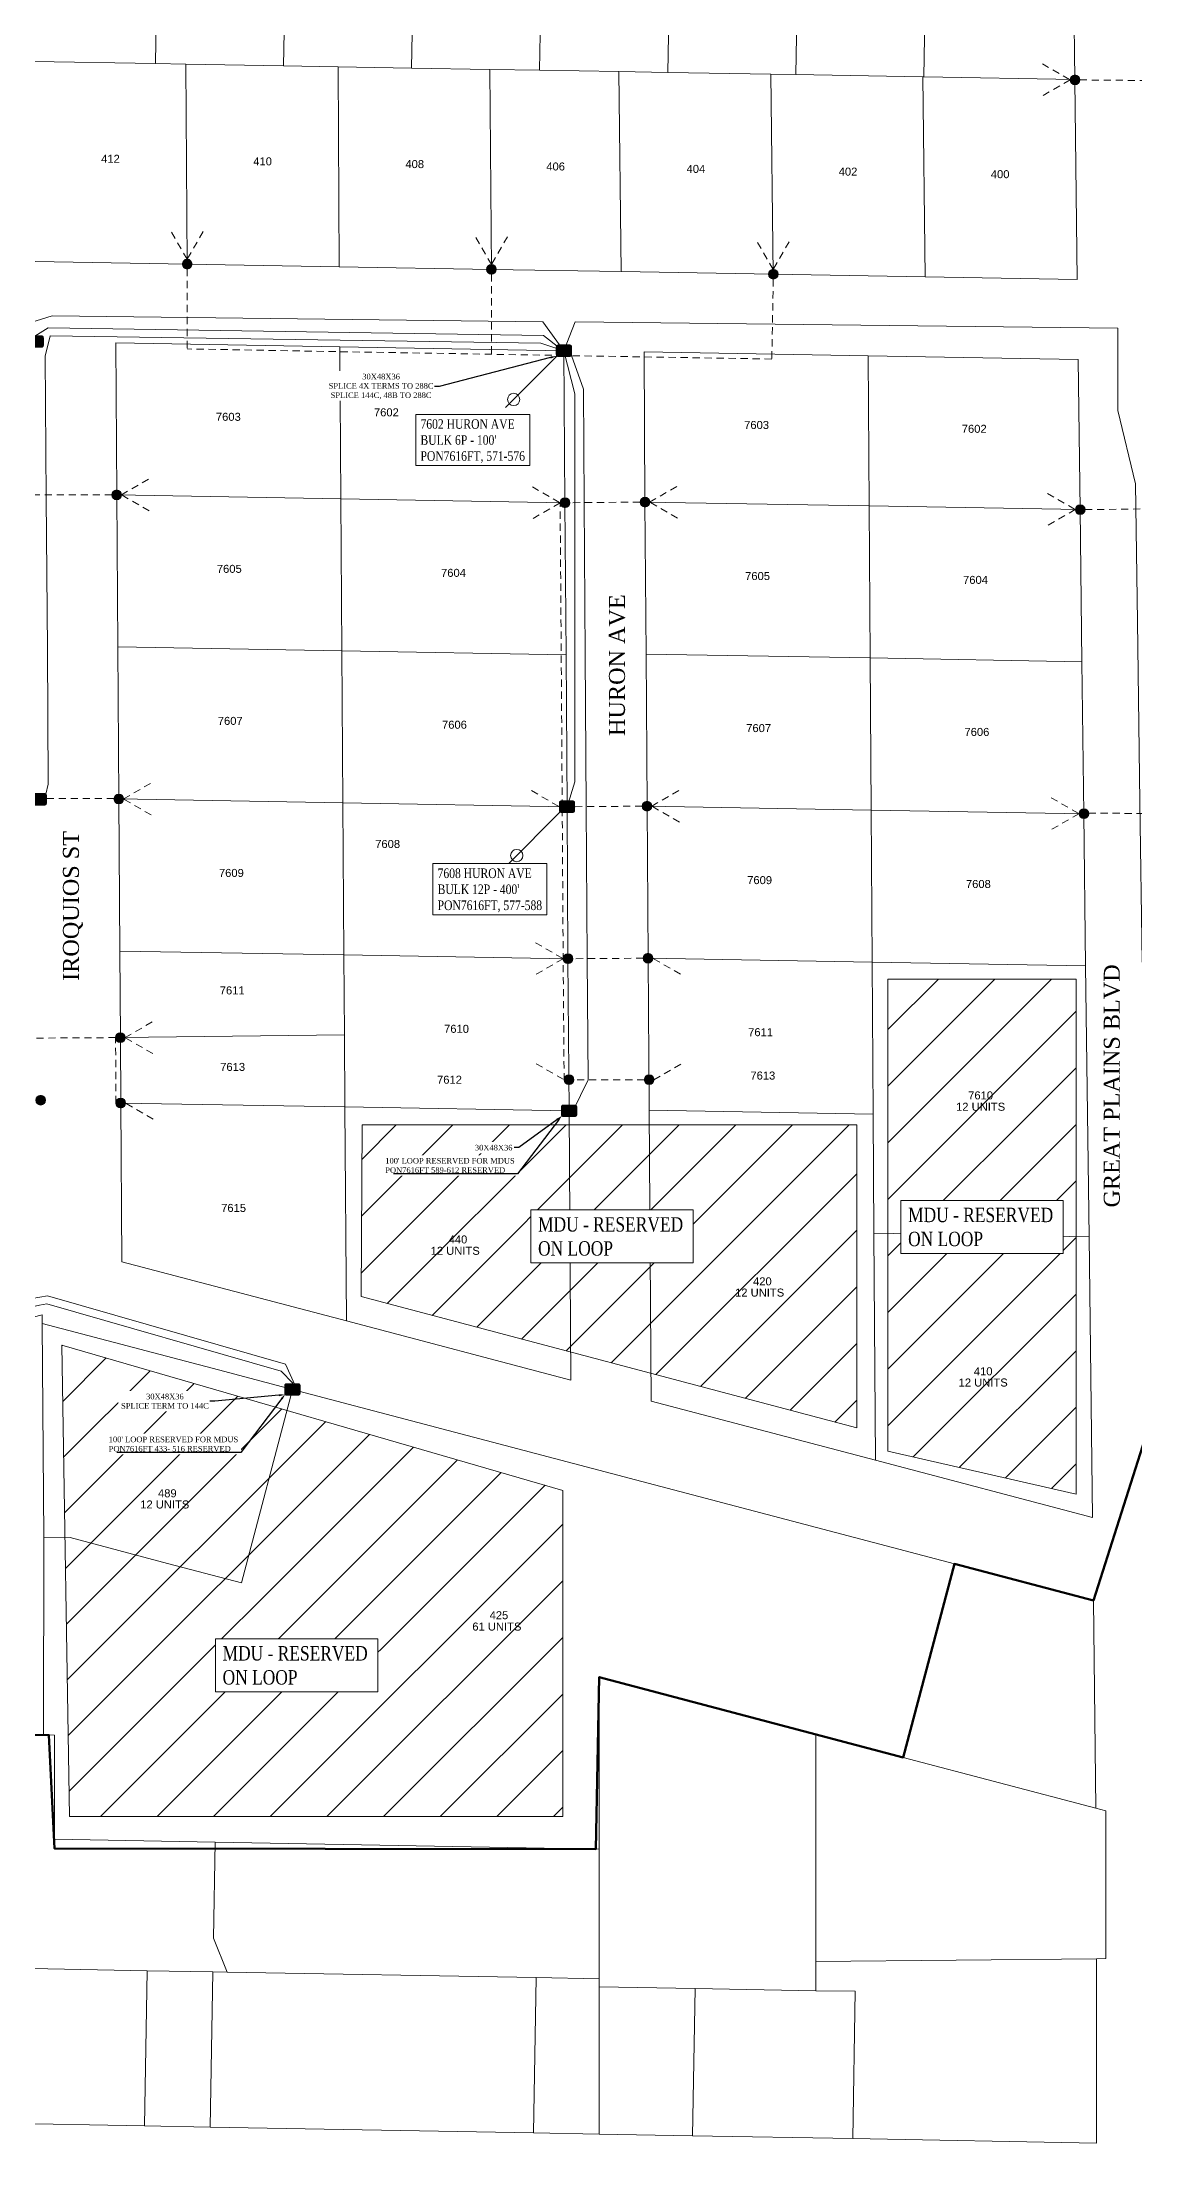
# Model space of a CAD drawing. Header units: feet. Extents: x 2741712 to 2750472, y 1004852 to 1013442.
# Drawn here: x 2745560 to 2746243, y 1007289 to 1008601 of the extents above; entities that cross this region are included whole.
import ezdxf
from ezdxf import colors
from ezdxf.entities.mleader import LeaderData, LeaderLine
from ezdxf.enums import TextEntityAlignment as Align
from ezdxf.lldxf.tags import DXFTag
from ezdxf.math import Vec2, Vec3

# ---------------------------------------------------------------- set-up
doc = ezdxf.new("R2010")
doc.units = ezdxf.units.FT
doc.header["$LTSCALE"] = 0.015
doc.header["$MEASUREMENT"] = 0
doc.linetypes.add('DASHED', pattern=[5, 3, -2])
for name, color, linetype, lineweight in [('144C', 112, '144C', 5), ('288C', 112, '288C', 5), ('48B', 112, '48B', 5), ('DETAIL', 7, 'Continuous', 5), ('DROP BURIED', 7, 'DASHED', 5), ('PROP_TEL', 6, 'Continuous', 5), ('Route_3_PSAs', 1, 'Continuous', 100), ('RUNNING LINE (UNDERGROUND)', 10, 'Continuous', 40), ('TAIL', 1, 'MST', 5), ('TELEPHONE STRUCT-PROP', 6, 'Continuous', 5), ('TERMINALS', 7, 'Continuous', 5)]:
    doc.layers.add(name, color=color, linetype=linetype, lineweight=lineweight)
for name, color, linetype in [('AddressesCarver', 7, 'DASHED'), ('Carver County Parcels', 7, 'Continuous'), ('NOTES', 7, 'Continuous'), ('STREET NAME', 7, 'Continuous')]:
    doc.layers.add(name, color=color, linetype=linetype)
doc.styles.add('Dimensions 100', font='arial.ttf')
doc.styles.add('Line', font='txt.shx', dxfattribs={"height": 3})
doc.styles.add('SIMPLEX', font='times.ttf', dxfattribs={"width": 0.8})
doc.styles.get("Standard").update_dxf_attribs({"font": 'times.ttf'})
doc.styles.add('Utilities', font='arial.ttf', dxfattribs={"height": 2.5})
tags = doc.linetypes.add('144C', pattern='A,80,-5,["144C",Line,S=1.5,R=0,X=0,Y=-1.5],-24', length=109).pattern_tags.tags
tags[6] = DXFTag(74, 10)
tags = doc.linetypes.add('288C', pattern='A,80,-5,["288C",Line,S=1.5,R=0,X=0,Y=-1.5],-24', length=109).pattern_tags.tags
tags[6] = DXFTag(74, 10)
tags = doc.linetypes.add('48B', pattern='A,80,-5,["48B",Line,S=1.5,R=0,X=0,Y=-1.5],-20', length=105).pattern_tags.tags
tags[6] = DXFTag(74, 10)
tags = doc.linetypes.add('MST', pattern='A,5,-5,5,-5,["TAIL",Line,S=1.5,R=0,X=0,Y=-1.5],-20', length=40).pattern_tags.tags
tags[10] = DXFTag(74, 10)

# ---------------------------------------------------------------- blocks, each defined once
blk = doc.blocks.new('ACMAP_ANN_TEMPLATE_AddressCarver')
at = {"layer": 'AddressesCarver', "style": 'Dimensions 100'}
blk.add_attdef('AddressCarver', text='', height=5, dxfattribs=at).set_placement((0, 0), align=Align.CENTER)
blk = doc.blocks.new('NEW HH')
at = {"ltscale": 40, "true_color": 0xffffff}
h = blk.add_hatch(color=7, dxfattribs=at)
h.dxf.hatch_style = 1
h.paths.add_polyline_path([(-0.061, -0.031, 0.414214), (-0.046, -0.046), (0.046, -0.046, 0.414214), (0.061, -0.031), (0.061, 0.031, 0.414214), (0.046, 0.046), (-0.046, 0.046, 0.414214), (-0.061, 0.031)])
at = {"layer": 'RUNNING LINE (UNDERGROUND)', "color": 6, "lineweight": 0, "const_width": 0.005, "flags": 128}
blk.add_lwpolyline([(-0.061, 0.031), (-0.061, -0.031, 0.414214), (-0.046, -0.046), (0.046, -0.046, 0.414214), (0.061, -0.031), (0.061, 0.031, 0.414214), (0.046, 0.046), (-0.046, 0.046, 0.414214)], format="xyb", close=True, dxfattribs=at)
at = {"layer": 'TELEPHONE STRUCT-PROP', "color": 18, "true_color": 0x000000, "style": 'Utilities'}
blk.add_text('HH', height=0.05, dxfattribs=at).set_placement((0, 0), align=Align.MIDDLE_CENTER)
blk = doc.blocks.new('Proposed FlowerPot')
at = {"lineweight": 5, "ltscale": 100, "true_color": 0xffffff}
h = blk.add_hatch(color=7, dxfattribs=at)
h.dxf.hatch_style = 1
h.paths.add_polyline_path([(-0.06, 0, 0.414214), (0, -0.06, 0.414214), (0.06, 0, 0.414214), (0, 0.06, 0.414214)])
at = {"lineweight": 5, "ltscale": 100}
blk.add_circle((0, 0), 0.0604, dxfattribs=at)
at = {"layer": 'RUNNING LINE (UNDERGROUND)', "color": 6, "lineweight": 5, "const_width": 0.00907, "flags": 128}
blk.add_lwpolyline([(-0.06, 0, -0.414214), (0, 0.06, -0.414214), (0.06, 0, -0.414214), (0, -0.06, -0.414214), (-0.06, 0)], format="xyb", dxfattribs=at)
at = {"color": 18, "linetype": 'ByBlock', "lineweight": 5, "ltscale": 100, "true_color": 0x000000, "style": 'Dimensions 100'}
blk.add_text('F', height=0.0744, dxfattribs=at).set_placement((-0.029, -0.037))
blk = doc.blocks.new('TERMINAL')
at = {"lineweight": 5, "ltscale": 0.5, "flags": 128}
blk.add_lwpolyline([(-0.1, -0.6), (-0.1, 44.8)], dxfattribs=at)
at = {"lineweight": 5, "ltscale": 0.5}
blk.add_circle((-0.1, 37.6), 3.83, dxfattribs=at)

msp = doc.modelspace()

# ---------------------------------------------------------------- hatches: boundary and pattern name
at = {"layer": 'NOTES', "lineweight": 5, "ltscale": 100}
h = msp.add_hatch(dxfattribs=at)
h.set_pattern_fill('ANSI31', color=30, scale=200)
h.paths.add_polyline_path([(2748387.3, 1008037.2), (2748875.7, 1008437.9), (2748875.7, 1008062.1), (2748536.5, 1007865.5)])
h.paths.add_polyline_path([(2747835.2, 1007985.6), (2748111.8, 1008109.5), (2748257.9, 1007931.8), (2748373.9, 1008027.2), (2748517.1, 1007853), (2748060.7, 1007594.1), (2747974.2, 1007696.8), (2747953.7, 1007836.4)])
h.paths.add_polyline_path([(2745760, 1007924.9), (2746068.9, 1007924.9), (2746068.9, 1007735.5), (2745759.4, 1007817.6)])
h.paths.add_polyline_path([(2746088.2, 1008016), (2746205.8, 1008016), (2746205.8, 1007694.2), (2746088.2, 1007721.1)])
h.paths.add_polyline_path([(2745572.4, 1007787.3), (2745577.2, 1007492.7), (2745885.2, 1007492.7), (2745885.2, 1007696.5)])

# ---------------------------------------------------------------- linework, layer by layer
at = {"layer": '144C', "lineweight": 5, "ltscale": 100, "flags": 128}
msp.add_lwpolyline([(2745716.6, 1007763.4), (2745709.4, 1007770.9), (2745563.1, 1007813, 0.129184), (2745429.3, 1007751.4, -0.156274), (2745274.6, 1007689), (2745213.8, 1007689.8), (2745214.7, 1008423.6), (2745225.5, 1008427.6), (2745543, 1008423), (2745566.3, 1008430.4), (2745872.9, 1008426.6), (2745886, 1008408.6)], format="xyb", dxfattribs=at)
at = {"layer": '288C', "lineweight": 5, "ltscale": 100, "flags": 128}
msp.add_lwpolyline([(2746717.1, 1008140.9), (2746704.1, 1008125.5), (2746704.3, 1008001.9), (2746604.9, 1008000.9), (2746492.4, 1008000.4), (2746486.7, 1008000.4), (2746248, 1007999.3), (2746260.4, 1008014.9), (2746247.1, 1008026.7), (2746245.6, 1008126.8), (2746244.2, 1008239.4), (2746243, 1008325.4), (2746231.8, 1008371.2), (2746231.8, 1008422.6), (2745893, 1008426.6), (2745886, 1008408.6)], dxfattribs=at)
at = {"layer": '48B', "lineweight": 5, "ltscale": 100, "flags": 128}
msp.add_lwpolyline([(2745891.6, 1007933.5), (2745901.2, 1007953.1), (2745900.5, 1008028.7), (2745899.9, 1008123.7), (2745899.3, 1008218.7), (2745898.6, 1008313.7), (2745898.2, 1008384.6), (2745890.7, 1008405.5)], dxfattribs=at)
at = {"layer": 'Carver County Parcels', "lineweight": 5, "ltscale": 100}
for p, q in [((2745633.3, 1008728), (2745630.9, 1008588)), ((2745710.9, 1008586.6), (2745713.3, 1008726.6)), ((2745790.8, 1008585.2), (2745793.3, 1008725.2)), ((2745873.2, 1008723.8), (2745870.8, 1008583.8)), ((2745953.2, 1008722.4), (2745950.8, 1008582.5)), ((2746030.8, 1008581.1), (2746033.2, 1008721.1)), ((2746110.8, 1008579.7), (2746113.2, 1008719.7)), ((2746205.1, 1008578.1), (2746203.4, 1008703.1)), ((2745554.9, 1008589.3), (2745630.9, 1008588)), ((2745630.9, 1008588), (2745630.9, 1008588)), ((2745630.9, 1008588), (2745649.9, 1008587.7)), ((2745650.7, 1008462.7), (2745649.9, 1008587.7)), ((2745710.9, 1008586.6), (2745649.9, 1008587.7)), ((2745710.9, 1008586.6), (2745710.9, 1008586.6)), ((2745710.9, 1008586.6), (2745744.9, 1008586)), ((2745745.7, 1008461), (2745744.9, 1008586)), ((2745744.9, 1008586), (2745790.8, 1008585.2)), ((2745790.8, 1008585.2), (2745790.8, 1008585.2)), ((2745790.8, 1008585.2), (2745839.8, 1008584.4)), ((2745840.7, 1008459.4), (2745839.8, 1008584.4)), ((2745870.8, 1008583.8), (2745839.8, 1008584.4)), ((2745920.2, 1008583), (2745870.8, 1008583.8)), ((2745870.8, 1008583.8), (2745870.8, 1008583.8)), ((2745921.7, 1008458), (2745920.2, 1008583)), ((2745920.2, 1008583), (2745950.8, 1008582.5)), ((2746015.1, 1008581.4), (2745950.8, 1008582.5)), ((2745950.8, 1008582.5), (2745950.8, 1008582.5)), ((2746030.8, 1008581.1), (2746015.1, 1008581.4)), ((2746015.1, 1008581.4), (2746016.7, 1008456.4)), ((2746110.1, 1008579.7), (2746030.8, 1008581.1)), ((2746030.8, 1008581.1), (2746030.8, 1008581.1)), ((2746110.1, 1008579.7), (2746111.6, 1008454.7)), ((2746110.1, 1008579.7), (2746110.8, 1008579.7)), ((2746205.1, 1008578.1), (2746110.8, 1008579.7)), ((2746110.8, 1008579.7), (2746110.8, 1008579.7)), ((2746205.1, 1008577.5), (2746205.1, 1008578.1)), ((2746205.1, 1008578.1), (2746205.1, 1008578.1)), ((2746206.6, 1008453.1), (2746205.1, 1008577.5)), ((2745555.7, 1008464.3), (2745650.7, 1008462.7)), ((2745650.7, 1008462.7), (2745745.7, 1008461)), ((2745745.7, 1008461), (2745840.7, 1008459.4)), ((2745840.7, 1008459.4), (2745921.7, 1008458)), ((2745921.7, 1008458), (2746016.7, 1008456.4)), ((2746016.7, 1008456.4), (2746111.6, 1008454.7)), ((2746111.6, 1008454.7), (2746206.6, 1008453.1)), ((2745606.1, 1008413.5), (2745606.7, 1008318.5)), ((2745746, 1008411), (2745746, 1008411)), ((2745746, 1008411), (2745746.7, 1008316)), ((2745886, 1008408.6), (2745886, 1008408.6)), ((2745936, 1008407.8), (2745936.6, 1008314)), ((2746076.6, 1008311.6), (2746075.9, 1008405.3)), ((2746075.9, 1008405.3), (2746075.9, 1008405.3)), ((2746208.4, 1008309.3), (2746207.2, 1008403.1)), ((2746207.2, 1008403.1), (2746207.2, 1008403.1)), ((2745606.7, 1008318.5), (2745607.3, 1008223.5)), ((2745606.7, 1008318.5), (2745746.7, 1008316)), ((2745747.3, 1008221.1), (2745746.7, 1008316)), ((2745746.7, 1008316), (2745746.7, 1008316)), ((2745886.6, 1008313.6), (2745746.7, 1008316)), ((2745886.6, 1008313.6), (2745886.6, 1008313.6)), ((2746076.6, 1008311.6), (2745936.6, 1008314)), ((2745936.6, 1008314), (2745937.3, 1008219)), ((2746077.2, 1008216.6), (2746076.6, 1008311.6)), ((2746076.6, 1008311.6), (2746076.6, 1008311.6)), ((2746076.6, 1008311.6), (2746208.4, 1008309.3)), ((2746209.5, 1008214.3), (2746208.4, 1008309.3)), ((2746208.4, 1008309.3), (2746208.4, 1008309.3)), ((2745607.3, 1008223.5), (2745747.3, 1008221.1)), ((2745607.3, 1008223.5), (2745608, 1008128.5)), ((2745747.3, 1008221.1), (2745887.3, 1008218.6)), ((2745747.9, 1008126.1), (2745747.3, 1008221.1)), ((2745747.3, 1008221.1), (2745747.3, 1008221.1)), ((2745887.3, 1008218.6), (2745887.3, 1008218.6)), ((2745937.3, 1008219), (2746077.2, 1008216.6)), ((2745937.3, 1008219), (2745937.9, 1008124)), ((2746077.2, 1008216.6), (2746077.2, 1008216.6)), ((2746209.5, 1008214.3), (2746077.2, 1008216.6)), ((2746077.2, 1008216.6), (2746077.8, 1008121.6)), ((2746210.7, 1008119.3), (2746209.5, 1008214.3)), ((2746209.5, 1008214.3), (2746209.5, 1008214.3)), ((2745608, 1008128.5), (2745747.9, 1008126.1)), ((2745608, 1008128.5), (2745608.6, 1008033.5)), ((2745748.6, 1008031.1), (2745747.9, 1008126.1)), ((2745747.9, 1008126.1), (2745747.9, 1008126.1)), ((2745887.9, 1008123.7), (2745747.9, 1008126.1)), ((2745887.9, 1008123.7), (2745887.9, 1008123.7)), ((2746077.8, 1008121.6), (2745937.9, 1008124)), ((2745937.9, 1008124), (2745938.5, 1008029)), ((2746077.8, 1008121.6), (2746210.7, 1008119.3)), ((2746078.5, 1008026.6), (2746077.8, 1008121.6)), ((2746077.8, 1008121.6), (2746077.8, 1008121.6)), ((2746211.8, 1008024.3), (2746210.7, 1008119.3)), ((2746210.7, 1008119.3), (2746210.7, 1008119.3)), ((2745748.6, 1008031.1), (2745608.6, 1008033.5)), ((2745608.6, 1008033.5), (2745609, 1007979.4)), ((2745888.5, 1008028.7), (2745748.6, 1008031.1)), ((2745748.6, 1008031.1), (2745748.9, 1007981.1)), ((2745748.6, 1008031.1), (2745748.6, 1008031.1)), ((2745888.5, 1008028.7), (2745888.5, 1008028.7)), ((2746078.5, 1008026.6), (2745938.5, 1008029)), ((2745938.5, 1008029), (2745939.2, 1007934)), ((2746211.8, 1008024.3), (2746078.5, 1008026.6)), ((2746079.1, 1007931.6), (2746078.5, 1008026.6)), ((2746078.5, 1008026.6), (2746078.5, 1008026.6)), ((2746213.9, 1007855), (2746211.8, 1008024.3)), ((2746211.8, 1008024.3), (2746211.8, 1008024.3)), ((2745609, 1007979.4), (2745748.9, 1007981.1)), ((2745609, 1007979.4), (2745609.2, 1007938.5)), ((2745748.9, 1007981.1), (2745749.2, 1007936.1)), ((2745749.2, 1007936.1), (2745609.2, 1007938.5)), ((2745609.2, 1007938.5), (2745609.9, 1007839.4)), ((2745749.2, 1007936.1), (2745749.2, 1007936.1)), ((2745749.2, 1007936.1), (2745750.1, 1007802.4)), ((2745749.2, 1007936.1), (2745889.2, 1007933.7)), ((2745890.3, 1007765.4), (2745889.2, 1007933.7)), ((2745889.2, 1007933.7), (2745889.2, 1007933.7)), ((2746079.1, 1007931.6), (2745939.2, 1007934)), ((2745939.2, 1007934), (2745940.4, 1007752.2)), ((2746079.6, 1007857.3), (2746079.1, 1007931.6)), ((2746079.1, 1007931.6), (2746079.1, 1007931.6)), ((2746080.5, 1007715.3), (2746079.6, 1007857.3)), ((2746079.6, 1007857.3), (2746213.9, 1007855)), ((2746216, 1007679.5), (2746213.9, 1007855)), ((2746213.9, 1007855), (2746213.9, 1007855)), ((2745609.9, 1007839.4), (2745750.1, 1007802.4)), ((2745560.1, 1007806.2), (2745536.9, 1007800.1)), ((2745560.2, 1007800.8), (2745560.1, 1007806.2)), ((2745561.1, 1007667.3), (2745560.2, 1007800.8)), ((2745560.2, 1007800.8), (2745560.2, 1007800.8)), ((2745670.3, 1007771.8), (2745560.2, 1007800.8)), ((2745560.2, 1007800.8), (2745561.1, 1007667.3)), ((2745750.1, 1007802.4), (2745890.3, 1007765.4)), ((2745716.4, 1007759.6), (2745670.3, 1007771.8)), ((2745716.4, 1007759.6), (2745684.6, 1007638.8)), ((2745684.6, 1007638.8), (2745716.4, 1007759.6)), ((2746129.8, 1007650.6), (2745716.4, 1007759.6)), ((2745716.4, 1007759.6), (2745716.4, 1007759.6)), ((2745940.4, 1007752.2), (2746080.5, 1007715.3)), ((2746080.5, 1007715.3), (2746216, 1007679.5)), ((2745561.1, 1007667.3), (2745560.9, 1007543.7)), ((2745577.6, 1007667), (2745561.1, 1007667.3)), ((2745561.1, 1007667.3), (2745577.6, 1007667)), ((2745638.5, 1007650.9), (2745577.6, 1007667)), ((2745577.6, 1007667), (2745638.5, 1007650.9)), ((2745684.6, 1007638.8), (2745638.5, 1007650.9)), ((2745638.5, 1007650.9), (2745684.6, 1007638.8)), ((2746097.9, 1007529.7), (2746129.8, 1007650.6)), ((2746129.8, 1007650.6), (2746129.8, 1007650.6)), ((2746216.6, 1007627.7), (2746129.8, 1007650.6)), ((2746218.2, 1007498), (2746216.6, 1007627.7)), ((2746216.6, 1007627.7), (2746216.6, 1007627.7)), ((2745908, 1007579.8), (2746043.2, 1007544.1)), ((2745908, 1007579.8), (2745908, 1007472.4)), ((2745560.9, 1007543.7), (2745471, 1007545.3)), ((2745560.9, 1007543.7), (2745567.9, 1007543.5)), ((2745567.9, 1007478.5), (2745567.9, 1007543.5)), ((2746097.9, 1007529.7), (2746043.2, 1007544.1)), ((2746043.2, 1007544.1), (2746043.2, 1007402.1)), ((2746043.2, 1007544.1), (2746043.2, 1007544.1)), ((2746218.2, 1007498), (2746097.9, 1007529.7)), ((2746097.9, 1007529.7), (2746097.9, 1007529.7)), ((2746224.5, 1007496.3), (2746218.2, 1007498)), ((2746224.5, 1007404), (2746224.5, 1007496.3)), ((2745567.9, 1007478.5), (2745668.2, 1007476.7)), ((2745668.2, 1007476.7), (2745667.2, 1007416.7)), ((2745668.2, 1007476.7), (2745908, 1007472.4)), ((2745908, 1007472.4), (2745908, 1007391.3)), ((2745908, 1007472.4), (2745908, 1007472.4)), ((2745667.2, 1007416.7), (2745675.7, 1007395.5)), ((2745625.8, 1007396.4), (2745417.8, 1007400.2)), ((2746218.5, 1007403.9), (2746043.2, 1007402.1)), ((2746043.2, 1007383.9), (2746043.2, 1007402.1)), ((2746218.5, 1007403.9), (2746224.5, 1007404)), ((2746218.5, 1007288.7), (2746218.5, 1007403.9)), ((2745625.8, 1007396.4), (2745624, 1007299.5)), ((2745625.8, 1007396.4), (2745625.8, 1007396.4)), ((2745625.8, 1007396.4), (2745666.8, 1007395.7)), ((2745666.8, 1007395.7), (2745665, 1007298.7)), ((2745666.8, 1007395.7), (2745666.8, 1007395.7)), ((2745675.7, 1007395.5), (2745666.8, 1007395.7)), ((2745868.7, 1007392.1), (2745675.7, 1007395.5)), ((2745675.7, 1007395.5), (2745675.7, 1007395.5)), ((2745867, 1007295.1), (2745868.7, 1007392.1)), ((2745908, 1007391.3), (2745868.7, 1007392.1)), ((2745908, 1007391.3), (2745908, 1007386.3)), ((2745908, 1007391.3), (2745908, 1007391.3)), ((2745908, 1007386.3), (2745968, 1007385.3)), ((2745908, 1007294.3), (2745908, 1007386.3)), ((2745968, 1007385.3), (2745966.3, 1007293.3)), ((2745968, 1007385.3), (2745968, 1007385.3)), ((2745968, 1007385.3), (2746043.2, 1007383.9)), ((2746067.9, 1007383.5), (2746043.2, 1007383.9)), ((2746043.2, 1007383.9), (2746043.2, 1007383.9)), ((2746066.3, 1007291.5), (2746067.9, 1007383.5)), ((2745416.1, 1007303.2), (2745624, 1007299.5)), ((2745624, 1007299.5), (2745665, 1007298.7)), ((2745665, 1007298.7), (2745867, 1007295.1)), ((2745867, 1007295.1), (2745908, 1007294.3)), ((2745908, 1007294.3), (2745966.3, 1007293.3)), ((2745966.3, 1007293.3), (2746066.3, 1007291.5)), ((2746066.3, 1007291.5), (2746218.5, 1007288.7)), ((2746218.5, 1007288.7), (2746218.5, 1007288.7))]:
    msp.add_line(p, q, dxfattribs=at)
for points in [[(2745606.1, 1008410.5), (2745606, 1008410.5)], [(2745886, 1008408.6), (2745746, 1008411), (2745606.1, 1008413.5)], [(2745889.2, 1007933.7), (2745888.5, 1008028.7), (2745887.9, 1008123.7), (2745887.3, 1008218.6), (2745886.6, 1008313.6), (2745886, 1008408.6)], [(2746207.2, 1008403.1), (2746075.9, 1008405.3), (2745936, 1008407.8)], [(2745886.2, 1007933.7), (2745886.2, 1007937.3)]]:
    msp.add_lwpolyline(points, dxfattribs=at)
at = {"layer": 'DROP BURIED', "lineweight": 5, "ltscale": 100}
msp.add_line((2746015.8, 1008403.4), (2745890.7, 1008405.5), dxfattribs=at)
for points in [[(2746184.8, 1008587.8), (2746202.1, 1008577.8), (2746184.8, 1008567.8)], [(2745660.7, 1008483), (2745650.7, 1008465.7), (2745640.7, 1008483)], [(2745850.7, 1008479.8), (2745840.7, 1008462.4), (2745830.7, 1008479.8)], [(2746026.6, 1008476.7), (2746016.6, 1008459.4), (2746006.6, 1008476.7)], [(2745626.9, 1008308.5), (2745609.6, 1008318.5), (2745626.9, 1008328.5)], [(2745866.3, 1008323.6), (2745883.6, 1008313.6), (2745866.3, 1008303.6)], [(2745956.9, 1008304), (2745939.5, 1008314), (2745956.9, 1008324)], [(2746188, 1008319.3), (2746205.3, 1008309.3), (2746188, 1008299.3)], [(2745628.2, 1008118.5), (2745610.9, 1008128.5), (2745628.2, 1008138.5)], [(2745865.7, 1008133.7), (2745883, 1008123.7)], [(2745958.1, 1008114), (2745940.8, 1008124), (2745958.1, 1008134)], [(2746190.3, 1008129.3), (2746207.6, 1008119.3), (2746190.3, 1008109.3)], [(2745868.2, 1008038.7), (2745885.5, 1008028.7), (2745868.2, 1008018.7)], [(2745958.8, 1008019), (2745941.4, 1008029)], [(2745629.2, 1007969.4), (2745611.9, 1007979.4), (2745629.2, 1007989.4)], [(2745868.7, 1007963.1), (2745886, 1007953.1)], [(2745942.1, 1007953.1), (2745959.4, 1007963.1)], [(2745629.5, 1007928.5), (2745612.2, 1007938.5)]]:
    msp.add_lwpolyline(points, dxfattribs=at)
at = {"layer": 'DROP BURIED', "lineweight": 5, "ltscale": 100, "flags": 128}
for points in [[(2746208.1, 1008577.8), (2746252.1, 1008577.4)], [(2745650.7, 1008459.7), (2745650.7, 1008409.7)], [(2745840.7, 1008456.4), (2745840.7, 1008406.4)], [(2746016.7, 1008453.3), (2746015.8, 1008403.4)], [(2745886, 1008405.6), (2745746, 1008408), (2745650.7, 1008409.7)], [(2745603.7, 1008318.5), (2745554.6, 1008318.5)], [(2745884.9, 1008123.6), (2745884.3, 1008218.6), (2745883.6, 1008313.6)], [(2745933.6, 1008314), (2745889.7, 1008313.6)], [(2746211.4, 1008309.3), (2746261.3, 1008309.9)], [(2745605, 1008128.9), (2745562.9, 1008128.9)], [(2745886.1, 1007952.7), (2745885.5, 1008028.6), (2745884.9, 1008123.6)], [(2745934.9, 1008124), (2745892.8, 1008123.7)], [(2746213.6, 1008119.7), (2746263.7, 1008119.3)], [(2745935.5, 1008029), (2745891.6, 1008028.7)], [(2745606, 1007979.4), (2745556, 1007979.1)], [(2745606.2, 1007938.5), (2745606, 1007979.4)], [(2745936.2, 1007953.1), (2745892.1, 1007953.1)]]:
    msp.add_lwpolyline(points, dxfattribs=at)
at = {"layer": 'NOTES', "color": 30, "lineweight": 5, "ltscale": 100}
msp.add_lwpolyline([(2746088.2, 1008016), (2746205.8, 1008016), (2746205.8, 1007694.2), (2746088.2, 1007721.1)], close=True, dxfattribs=at)
at = {"layer": 'NOTES', "color": 30, "lineweight": 5, "ltscale": 100, "flags": 128}
for points in [[(2745760, 1007924.9), (2746068.9, 1007924.9), (2746068.9, 1007735.5), (2745759.4, 1007817.6), (2745760, 1007924.9)], [(2745572.4, 1007787.3), (2745577.2, 1007492.7), (2745885.2, 1007492.7), (2745885.2, 1007696.5), (2745572.4, 1007787.3)]]:
    msp.add_lwpolyline(points, dxfattribs=at)
at = {"layer": 'Route_3_PSAs', "ltscale": 50, "flags": 128}
msp.add_lwpolyline([(2746264.8, 1007779), (2746216.6, 1007627.7), (2746129.8, 1007650.6), (2746097.9, 1007529.7), (2745908, 1007579.8), (2745906, 1007472.4), (2745567.9, 1007472.7), (2745564.4, 1007543.6), (2744863.2, 1007554.4), (2744868.3, 1009172.4, -0.146371), (2744979.2, 1009516.1), (2744914.2, 1009620.7), (2744890.9, 1009742.5), (2744892.9, 1010210.6), (2744884.1, 1010210.5), (2744886.4, 1010555.5), (2745366, 1010605.4), (2745499.9, 1010604.4), (2745589.7, 1010814.4), (2745663.7, 1010881.6), (2745988.6, 1011044), (2748140, 1009044.9, 0.141006)], format="xyb", dxfattribs=at)
at = {"layer": 'TAIL', "lineweight": 5, "ltscale": 100, "flags": 128}
for points in [[(2745555.5, 1008417.7), (2745563.8, 1008422.8), (2745873.2, 1008418.2), (2745883.6, 1008410)], [(2745562.5, 1008131.6), (2745563.9, 1008137.7), (2745563.4, 1008222.4), (2745562.7, 1008316.4), (2745562.1, 1008405.2), (2745565.2, 1008417.8), (2745871.5, 1008413.3), (2745886, 1008408.6)]]:
    msp.add_lwpolyline(points, dxfattribs=at)
msp.add_lwpolyline([(2745717.9, 1007762.5), (2745712.1, 1007775.4), (2745563.4, 1007818.1, 0.130196), (2745426.2, 1007755.2, -0.15608), (2745274.5, 1007694), (2745218.8, 1007694.7), (2745205.5, 1007685.8)], format="xyb", dxfattribs=at)

# ---------------------------------------------------------------- block references
at = {"layer": 'AddressesCarver', "lineweight": 5, "ltscale": 100}
for p, values in [((2745602.8, 1008526), {'AddressCarver': '412'}), ((2745697.8, 1008524.4), {'AddressCarver': '410'}), ((2745792.8, 1008522.7), {'AddressCarver': '408'}), ((2745880.8, 1008521.2), {'AddressCarver': '406'}), ((2745968.4, 1008519.7), {'AddressCarver': '404'}), ((2746063.4, 1008518), {'AddressCarver': '402'}), ((2746158.4, 1008516.4), {'AddressCarver': '400'}), ((2745676.4, 1008364.8), {'AddressCarver': '7603'}), ((2745775.1, 1008367.6), {'AddressCarver': '7602'}), ((2746006.3, 1008359.7), {'AddressCarver': '7603'}), ((2746142.2, 1008357.3), {'AddressCarver': '7602'}), ((2745677, 1008269.8), {'AddressCarver': '7605'}), ((2745817, 1008267.3), {'AddressCarver': '7604'}), ((2746006.9, 1008265.3), {'AddressCarver': '7605'}), ((2746143, 1008262.9), {'AddressCarver': '7604'}), ((2745677.6, 1008174.8), {'AddressCarver': '7607'}), ((2745817.6, 1008172.4), {'AddressCarver': '7606'}), ((2746007.6, 1008170.3), {'AddressCarver': '7607'}), ((2746143.9, 1008167.9), {'AddressCarver': '7606'}), ((2745775.9, 1008097.9), {'AddressCarver': '7608'}), ((2745678.3, 1008079.8), {'AddressCarver': '7609'}), ((2746008.2, 1008075.3), {'AddressCarver': '7609'}), ((2746144.8, 1008072.9), {'AddressCarver': '7608'}), ((2745678.8, 1008006.4), {'AddressCarver': '7611'}), ((2745818.9, 1007982.4), {'AddressCarver': '7610'}), ((2746008.8, 1007980.3), {'AddressCarver': '7611'}), ((2745679.1, 1007958.6), {'AddressCarver': '7613'}), ((2745814.5, 1007950.6), {'AddressCarver': '7612'}), ((2746010.2, 1007953.2), {'AddressCarver': '7613'}), ((2746146.2, 1007933.7), {'AddressCarver': '12 UNITS'}), ((2746146.2, 1007940.8), {'AddressCarver': '7610'}), ((2745679.7, 1007870.5), {'AddressCarver': '7615'}), ((2745818.1, 1007843.7), {'AddressCarver': '12 UNITS'}), ((2745819.8, 1007850.8), {'AddressCarver': '440'}), ((2746008.2, 1007817.6), {'AddressCarver': '12 UNITS'}), ((2746009.9, 1007824.6), {'AddressCarver': '420'}), ((2746147.8, 1007761.4), {'AddressCarver': '12 UNITS'}), ((2746147.8, 1007768.4), {'AddressCarver': '410'}), ((2745636.7, 1007685.2), {'AddressCarver': '12 UNITS'}), ((2745638.3, 1007692.2), {'AddressCarver': '489'}), ((2745844.1, 1007608.9), {'AddressCarver': '61 UNITS'}), ((2745845.4, 1007616), {'AddressCarver': '425'})]:
    msp.add_blockref('ACMAP_ANN_TEMPLATE_AddressCarver', p, dxfattribs=at).add_auto_attribs(values)
at = {"layer": 'PROP_TEL', "lineweight": 5, "ltscale": 100}
for name, p, xscale, yscale, zscale in [('Proposed FlowerPot', (2746205.1, 1008577.8), 50, 50, 50), ('Proposed FlowerPot', (2745650.7, 1008462.7), 50, 50, 50), ('Proposed FlowerPot', (2745840.7, 1008459.4), 50, 50, 50), ('Proposed FlowerPot', (2746016.7, 1008456.4), 50, 50, 50), ('NEW HH', (2745556.1, 1008414.3), 80, 80, 80), ('NEW HH', (2745886, 1008408.6), 80, 80, 80), ('Proposed FlowerPot', (2745606.7, 1008318.5), 50, 50, 50), ('Proposed FlowerPot', (2745936.6, 1008314), 50, 50, 50), ('Proposed FlowerPot', (2745886.6, 1008313.6), 50, 50, 50), ('Proposed FlowerPot', (2746208.4, 1008309.3), 50, 50, 50), ('NEW HH', (2745558, 1008128.3), 80, 80, 80), ('Proposed FlowerPot', (2745608, 1008128.5), 50, 50, 50), ('NEW HH', (2745887.9, 1008123.7), 80, 80, 80), ('Proposed FlowerPot', (2745937.9, 1008124), 50, 50, 50), ('Proposed FlowerPot', (2746210.7, 1008119.3), 50, 50, 50), ('Proposed FlowerPot', (2745888.5, 1008028.7), 50, 50, 50), ('Proposed FlowerPot', (2745938.5, 1008029), 50, 50, 50), ('Proposed FlowerPot', (2745609, 1007979.4), 50, 50, 50), ('Proposed FlowerPot', (2745889.1, 1007953.1), 50, 50, 50), ('Proposed FlowerPot', (2745939.2, 1007953.1), 50, 50, 50), ('Proposed FlowerPot', (2745559.2, 1007940.3), 50, 50, 50), ('Proposed FlowerPot', (2745609.2, 1007938.5), 50, 50, 50), ('NEW HH', (2745889.2, 1007933.7), 80, 80, 80), ('NEW HH', (2745716.4, 1007759.6), 80, 80, 80)]:
    msp.add_blockref(name, p, dxfattribs=dict(at, xscale=xscale, yscale=yscale, zscale=zscale))
at = {"layer": 'TERMINALS', "lineweight": 5, "ltscale": 100, "rotation": 135.2259453715918}
for p in [(2745881, 1008404.9), (2745882.9, 1008119.9)]:
    msp.add_blockref('TERMINAL', p, dxfattribs=at)

# ---------------------------------------------------------------- texts
at = {"layer": 'STREET NAME', "lineweight": 5, "ltscale": 100, "char_height": 10, "attachment_point": 1, "rotation": 90}
for s, insert in [('HURON AVE', (2745914.1, 1008167.9)), ('IROQUIOS ST', (2745573.1, 1008014.9)), ('GREAT PLAINS BLVD', (2746223.1, 1007873.3))]:
    msp.add_mtext(s, dxfattribs=dict(at, insert=insert))

# ---------------------------------------------------------------- next in the draw order: texts
at = {"layer": 'NOTES', "color": 30, "lineweight": 5, "ltscale": 100, "char_height": 9, "width": 92.441, "attachment_point": 1, "style": 'SIMPLEX', "bg_fill": 19, "box_fill_scale": 1.5, "bg_fill_color": 256, "bg_fill_transparency": 0}
for insert in [(2746100.9, 1007873.1), (2745672.8, 1007599.2)]:
    msp.add_mtext('MDU - RESERVED ON LOOP', dxfattribs=dict(at, insert=insert))
at = {"layer": 'TERMINALS', "lineweight": 5, "ltscale": 100, "insert": (2745807.1, 1008085.1), "char_height": 6, "attachment_point": 1, "style": 'SIMPLEX', "bg_fill": 19, "box_fill_scale": 1.5, "bg_fill_color": 256, "bg_fill_transparency": 0}
msp.add_mtext("7608 HURON AVE\\PBULK 12P - 400'\\PPON7616FT, 577-588", dxfattribs=at)

# ---------------------------------------------------------------- next in the draw order: leaders
at = {"layer": 'DETAIL', "lineweight": 5, "ltscale": 100}
ml = msp.add_multileader_mtext('Standard', dxfattribs=at)
ml.set_content('30X48X36\\PSPLICE 4X TERMS TO 288C\\PSPLICE 144C, 48B TO 288C', color=256)
ml.set_leader_properties()
ml.build(insert=Vec2(0, 0))
ml.multileader.update_dxf_attribs({"has_text_frame": 1, "text_left_attachment_type": 2, "text_right_attachment_type": 2, "dogleg_length": 3})
ctx = ml.context
ctx.base_point, ctx.char_height, ctx.landing_gap_size, ctx.plane_origin = Vec3(2745738.5, 1008386.2), 3.5, 1.5, Vec3(2745906.6, 1008432.2)
ctx.left_attachment, ctx.right_attachment, ctx.text_align_type = 2, 2, 1
notes = []
notes.append((ctx, [(0, (1, 1, 0), (2745808.1, 1008386.2), (-1, 0), 3, [(0, [(2745881.5, 1008405.3)], 0, [])])]))
ctx.mtext.insert, ctx.mtext.alignment, ctx.mtext.flow_direction = Vec3(2745771.8, 1008394.2), 2, 5
ctx.mtext.has_bg_fill, ctx.mtext.bg_color, ctx.mtext.bg_scale_factor, ctx.mtext.bg_transparency, ctx.mtext.use_window_bg_color = 1, -1027028792, 1.5, 0, 1
ml = msp.add_multileader_mtext('Standard', dxfattribs=at)
ml.set_content('30X48X36', color=256)
ml.set_leader_properties()
ml.build(insert=Vec2(0, 0))
ml.multileader.update_dxf_attribs({"has_text_frame": 1, "text_left_attachment_type": 2, "text_right_attachment_type": 2, "dogleg_length": 3})
ctx = ml.context
ctx.base_point, ctx.char_height, ctx.landing_gap_size, ctx.plane_origin = Vec3(2745829.3, 1007910.7), 3.5, 1.5, Vec3(2745909.7, 1007957.3)
ctx.left_attachment, ctx.right_attachment, ctx.text_align_type = 2, 2, 1
notes.append((ctx, [(0, (1, 1, 0), (2745857.9, 1007910.7), (-1, 0), 3, [(0, [(2745884.7, 1007930.4)], 0, [])])]))
ctx.mtext.insert, ctx.mtext.alignment, ctx.mtext.flow_direction = Vec3(2745842.1, 1007912.4), 2, 5
ctx.mtext.has_bg_fill, ctx.mtext.bg_color, ctx.mtext.bg_scale_factor, ctx.mtext.bg_transparency, ctx.mtext.use_window_bg_color = 1, -1027028792, 1.5, 0, 1
ml = msp.add_multileader_mtext('Standard', dxfattribs=at)
ml.set_content('30X48X36\\PSPLICE TERM TO 144C', color=256)
ml.set_leader_properties()
ml.build(insert=Vec2(0, 0))
ml.multileader.update_dxf_attribs({"has_text_frame": 1, "text_left_attachment_type": 2, "text_right_attachment_type": 2, "dogleg_length": 3})
ctx = ml.context
ctx.base_point, ctx.char_height, ctx.landing_gap_size, ctx.plane_origin = Vec3(2745608.8, 1007752.2), 3.5, 1.5, Vec3(2745737, 1007783.2)
ctx.left_attachment, ctx.right_attachment, ctx.text_align_type = 2, 2, 1
notes.append((ctx, [(0, (1, 1, 0), (2745667.9, 1007752.2), (-1, 0), 3, [(0, [(2745711.9, 1007756.3)], 0, [])])]))
ctx.mtext.insert, ctx.mtext.alignment, ctx.mtext.flow_direction = Vec3(2745636.8, 1007756.9), 2, 5
ctx.mtext.has_bg_fill, ctx.mtext.bg_color, ctx.mtext.bg_scale_factor, ctx.mtext.bg_transparency, ctx.mtext.use_window_bg_color = 1, -1027028792, 1.5, 0, 1
for ctx, leaders in notes:
    for number, flags, end, landing, length, lines in leaders:
        leader = LeaderData()
        leader.index, (leader.has_last_leader_line, leader.has_dogleg_vector, leader.attachment_direction) = number, flags
        leader.last_leader_point, leader.dogleg_vector, leader.dogleg_length = Vec3(end), Vec3(landing), length
        for number, points, colour, breaks in lines:
            line = LeaderLine()
            line.index, line.vertices, line.color, line.breaks = number, Vec3.list(points), colors.encode_raw_color(colour), breaks
            leader.lines.append(line)
        ctx.leaders.append(leader)

# ---------------------------------------------------------------- next in the draw order: linework, layer by layer
at = {"layer": 'TAIL', "lineweight": 5, "ltscale": 100, "flags": 128}
msp.add_lwpolyline([(2745886, 1008408.6), (2745892.7, 1008381.7), (2745892.7, 1008139.3), (2745887.9, 1008123.7)], dxfattribs=at)

# ---------------------------------------------------------------- next in the draw order: texts
at = {"layer": 'TERMINALS', "lineweight": 5, "ltscale": 100, "insert": (2745796.4, 1008365.8), "char_height": 6, "attachment_point": 1, "style": 'SIMPLEX', "bg_fill": 19, "box_fill_scale": 1.5, "bg_fill_color": 256, "bg_fill_transparency": 0}
msp.add_mtext("7602 HURON AVE\\PBULK 6P - 100'\\PPON7616FT, 571-576", dxfattribs=at)

# ---------------------------------------------------------------- next in the draw order: leaders
at = {"layer": 'DETAIL', "lineweight": 5, "ltscale": 100}
ml = msp.add_multileader_mtext('Standard', dxfattribs=at)
ml.set_content("100' LOOP RESERVED FOR MDUS\\PPON7616FT 589-612 RESERVED", color=256)
ml.set_leader_properties()
ml.build(insert=Vec2(0, 0))
ml.multileader.update_dxf_attribs({"text_left_attachment_type": 5, "text_right_attachment_type": 5, "dogleg_length": 3})
ctx = ml.context
ctx.base_point, ctx.char_height, ctx.landing_gap_size, ctx.plane_origin = Vec3(2745772.9, 1007894.2), 3.5, 1.5, Vec3(2745909.2, 1007964)
ctx.left_attachment, ctx.right_attachment = 5, 5
notes = []
notes.append((ctx, [(0, (1, 1, 0), (2745857, 1007894.2), (-1, 0), 3, [(0, [(2745884.9, 1007931.1)], 0, [])])]))
ctx.mtext.insert, ctx.mtext.flow_direction = Vec3(2745774.4, 1007904.2), 5
ctx.mtext.has_bg_fill, ctx.mtext.bg_color, ctx.mtext.bg_scale_factor, ctx.mtext.bg_transparency, ctx.mtext.use_window_bg_color = 1, -1027028792, 1.5, 0, 1
ml = msp.add_multileader_mtext('Standard', dxfattribs=at)
ml.set_content("100' LOOP RESERVED FOR MDUS\\PPON7616FT 433- 516 RESERVED", color=256)
ml.set_leader_properties()
ml.build(insert=Vec2(0, 0))
ml.multileader.update_dxf_attribs({"text_left_attachment_type": 5, "text_right_attachment_type": 5, "dogleg_length": 3})
ctx = ml.context
ctx.base_point, ctx.char_height, ctx.landing_gap_size, ctx.plane_origin = Vec3(2745600.2, 1007720.1), 3.5, 1.5, Vec3(2745736.4, 1007790)
ctx.left_attachment, ctx.right_attachment = 5, 5
notes.append((ctx, [(0, (1, 1, 0), (2745684.3, 1007720.1), (-1, 0), 3, [(0, [(2745712.2, 1007757)], 0, [])])]))
ctx.mtext.insert, ctx.mtext.flow_direction = Vec3(2745601.7, 1007730.1), 5
ctx.mtext.has_bg_fill, ctx.mtext.bg_color, ctx.mtext.bg_scale_factor, ctx.mtext.bg_transparency, ctx.mtext.use_window_bg_color = 1, -1027028792, 1.5, 0, 1
for ctx, leaders in notes:
    for number, flags, end, landing, length, lines in leaders:
        leader = LeaderData()
        leader.index, (leader.has_last_leader_line, leader.has_dogleg_vector, leader.attachment_direction) = number, flags
        leader.last_leader_point, leader.dogleg_vector, leader.dogleg_length = Vec3(end), Vec3(landing), length
        for number, points, colour, breaks in lines:
            line = LeaderLine()
            line.index, line.vertices, line.color, line.breaks = number, Vec3.list(points), colors.encode_raw_color(colour), breaks
            leader.lines.append(line)
        ctx.leaders.append(leader)

# ---------------------------------------------------------------- next in the draw order: texts
at = {"layer": 'NOTES', "color": 30, "lineweight": 5, "ltscale": 100, "insert": (2745869.8, 1007867.2), "char_height": 9, "width": 92.441, "attachment_point": 1, "style": 'SIMPLEX', "bg_fill": 19, "box_fill_scale": 1.5, "bg_fill_color": 256, "bg_fill_transparency": 0}
msp.add_mtext('MDU - RESERVED ON LOOP', dxfattribs=at)

doc.saveas('drawing.dxf')
